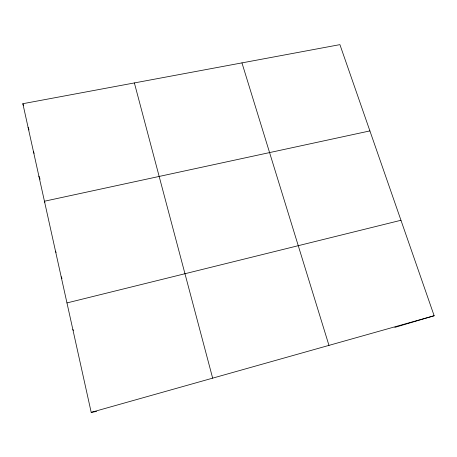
<?xml version="1.0" encoding="UTF-8"?>
<svg xmlns="http://www.w3.org/2000/svg" width="457" height="457" viewBox="0 0 457 457"><rect width="100%" height="100%" fill="white"/><g stroke="black" fill="none" stroke-linecap="round" stroke-linejoin="round"><path stroke-width="0.69" d="M394.831 327.389L434.15 315.747L339.911 44.637L22.85 103.71L91.2 412.363L96.558 411.471M91.2 412.363L434.15 315.747M66.962 302.928L400.966 220.274M369.902 130.913L44.443 201.229L44.9 202.337M72.852 329.526L73.491 330.394M61.181 276.811L62.026 278.427M55.503 251.161L56.108 252.441M38.902 176.191L40.107 179.27M33.452 151.598L34.109 153.335M28.106 127.44L29.014 129.959M22.85 103.71L23.473 105.487M241.953 62.889L328.966 345.383M134.375 82.934L212.654 378.145"/></g></svg>
